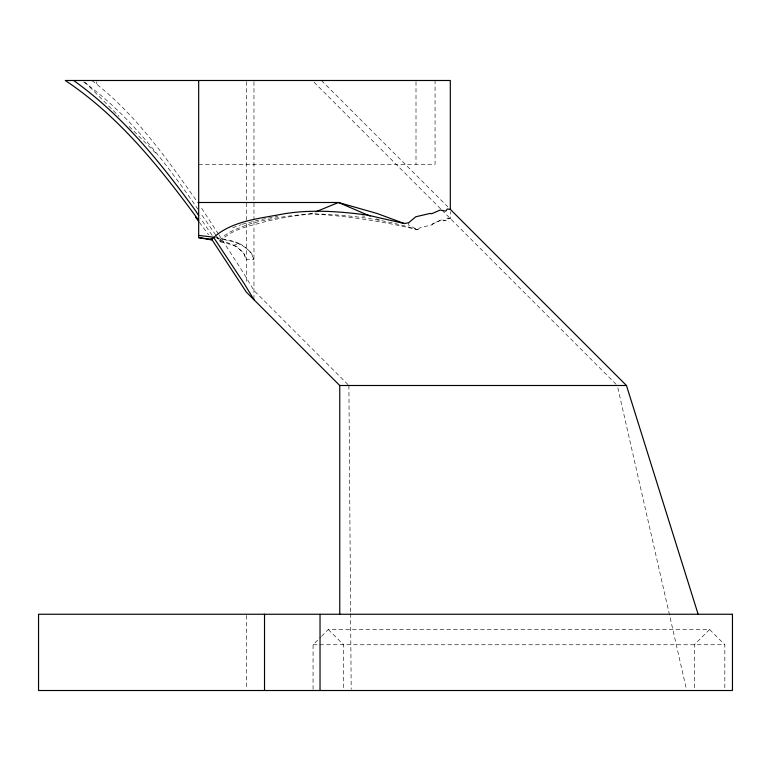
<?xml version="1.0" encoding="UTF-8"?>
<svg xmlns="http://www.w3.org/2000/svg" width="771" height="771" viewBox="0 0 771 771"><rect width="100%" height="100%" fill="white"/><g stroke="black" fill="none" stroke-linecap="round" stroke-linejoin="round"><path stroke-width="0.58" stroke-dasharray="3.85 2.89" d="M409.054 222.414L408.63 225.142L417.622 229.739L420.137 227.628L431.827 224.901L432.868 223.677L441.455 219.86L445.879 220.67L447.421 218.193L450.312 218.511L450.312 211.639M219.619 240.976C225.99 231.714 237.796 228.708 247.645 224.602C268.154 218.463 289.414 215.543 310.713 213.856L311.436 213.837C347.345 214.502 383.283 218.877 417.622 229.739L420.128 227.628M216.372 236.032L220.159 241.805C230.009 230.144 246.286 226.761 260.444 223.002C276.837 218.28 293.828 216.044 310.713 213.856L311.465 213.856C347.229 215.967 382.801 221.277 417.622 229.739M313.065 689.303L313.065 644.758L320.688 637.135M321.536 636.287L328.311 629.512L709.571 629.512L724.827 644.758L724.827 689.303M709.571 629.512L694.324 644.758L694.324 689.303M441.407 219.812L430.083 225.296M220.159 241.805L233.999 245.236L238.779 243.279L243.954 246.065L251.433 253.081L253.967 259.682L246.334 259.682L243.954 253.852C237.42 245.641 227.628 241.766 217.374 240.513M310.713 213.856L312.698 213.037M232.717 227.792L241.14 224.631M242.2 224.236L262.044 219.301L277.705 216.42M198.677 164.368L435.066 164.368L435.066 80.492M313.065 644.758L724.827 644.758M362.225 215.957L364.519 216.275M450.312 218.511L447.325 218.097L445.879 220.67L443.45 220.188M216.844 238.528C229.604 240.398 243.154 242.653 251.433 253.553L252.898 257.273M215.437 237.391L231.792 240.793L238.779 243.279M376.479 218.829L379.66 220.198M233.999 245.236L236.909 246.797L243.954 253.418L245.419 257.61M91.874 80.492C135.667 113.694 167.24 159.395 198.677 203.756M83.547 81.861C130.588 115.727 165.871 163.076 198.677 210.204M321.449 80.492L447.768 206.811M313.99 82.179L441.002 209.192M441.85 210.04L616.463 384.652M84.762 82.054L119.052 116.344M129.181 126.473L156.185 153.487M348.049 384.652L253.967 290.561L243.954 273.705L219.041 234.982M328.311 629.512L343.558 644.758L343.558 689.303M212.131 235.357L200.566 218.434M199.39 222.347L208.623 234.827M218.444 234.076L200.585 206.695M215.735 235.068L200.633 213.21M617.841 387.842L686.431 689.341M348.897 385.5L350.603 612.453M350.612 613.658L351.181 689.313M416.003 81.687L416.003 164.368M253.967 81.687L253.967 219.995M253.967 221.2L253.967 298.57M246.334 81.687L246.334 222.405M246.334 223.6L246.334 283.689M246.334 615.451L246.334 689.322M96.77 81.639L96.77 83.933"/><path stroke-width="1.16" d="M315.676 211.823L338.479 202.494L377.086 213.48L404.312 223.542L408.611 222.771L415.762 216.786L430.208 213.413L431.77 213.721L440.125 210.078L445.85 211.119L447.228 209.028L450.312 209.355L626.457 385.5L698.14 614.256M198.677 202.494L338.479 202.494L370.119 216.092M211.138 238.403L246.334 292.093L339.751 385.5L626.457 385.5M198.677 235.415L213.461 237.16L243.954 283.217L253.967 299.717M198.677 80.492L198.677 237.651L211.755 239.338C230.192 220.805 259.066 218.723 283.526 213.895C311.445 209.23 339.703 211.379 367.574 215.109L404.312 223.542M198.677 237.651L212.237 240.07M73.631 80.492C122.454 115.342 160.561 162.411 195.506 210.656L198.677 215.543M450.312 209.355L450.312 80.492L65.284 80.492C119.476 116.517 160.609 168.454 198.677 220.275M195.497 217.094L198.677 221.393M339.751 385.5L339.751 614.256M320.032 614.256L320.032 690.508M264.52 614.256L264.52 690.508M732.45 614.256L38.55 614.256L38.55 690.508L732.45 690.508L732.45 614.256"/></g></svg>
